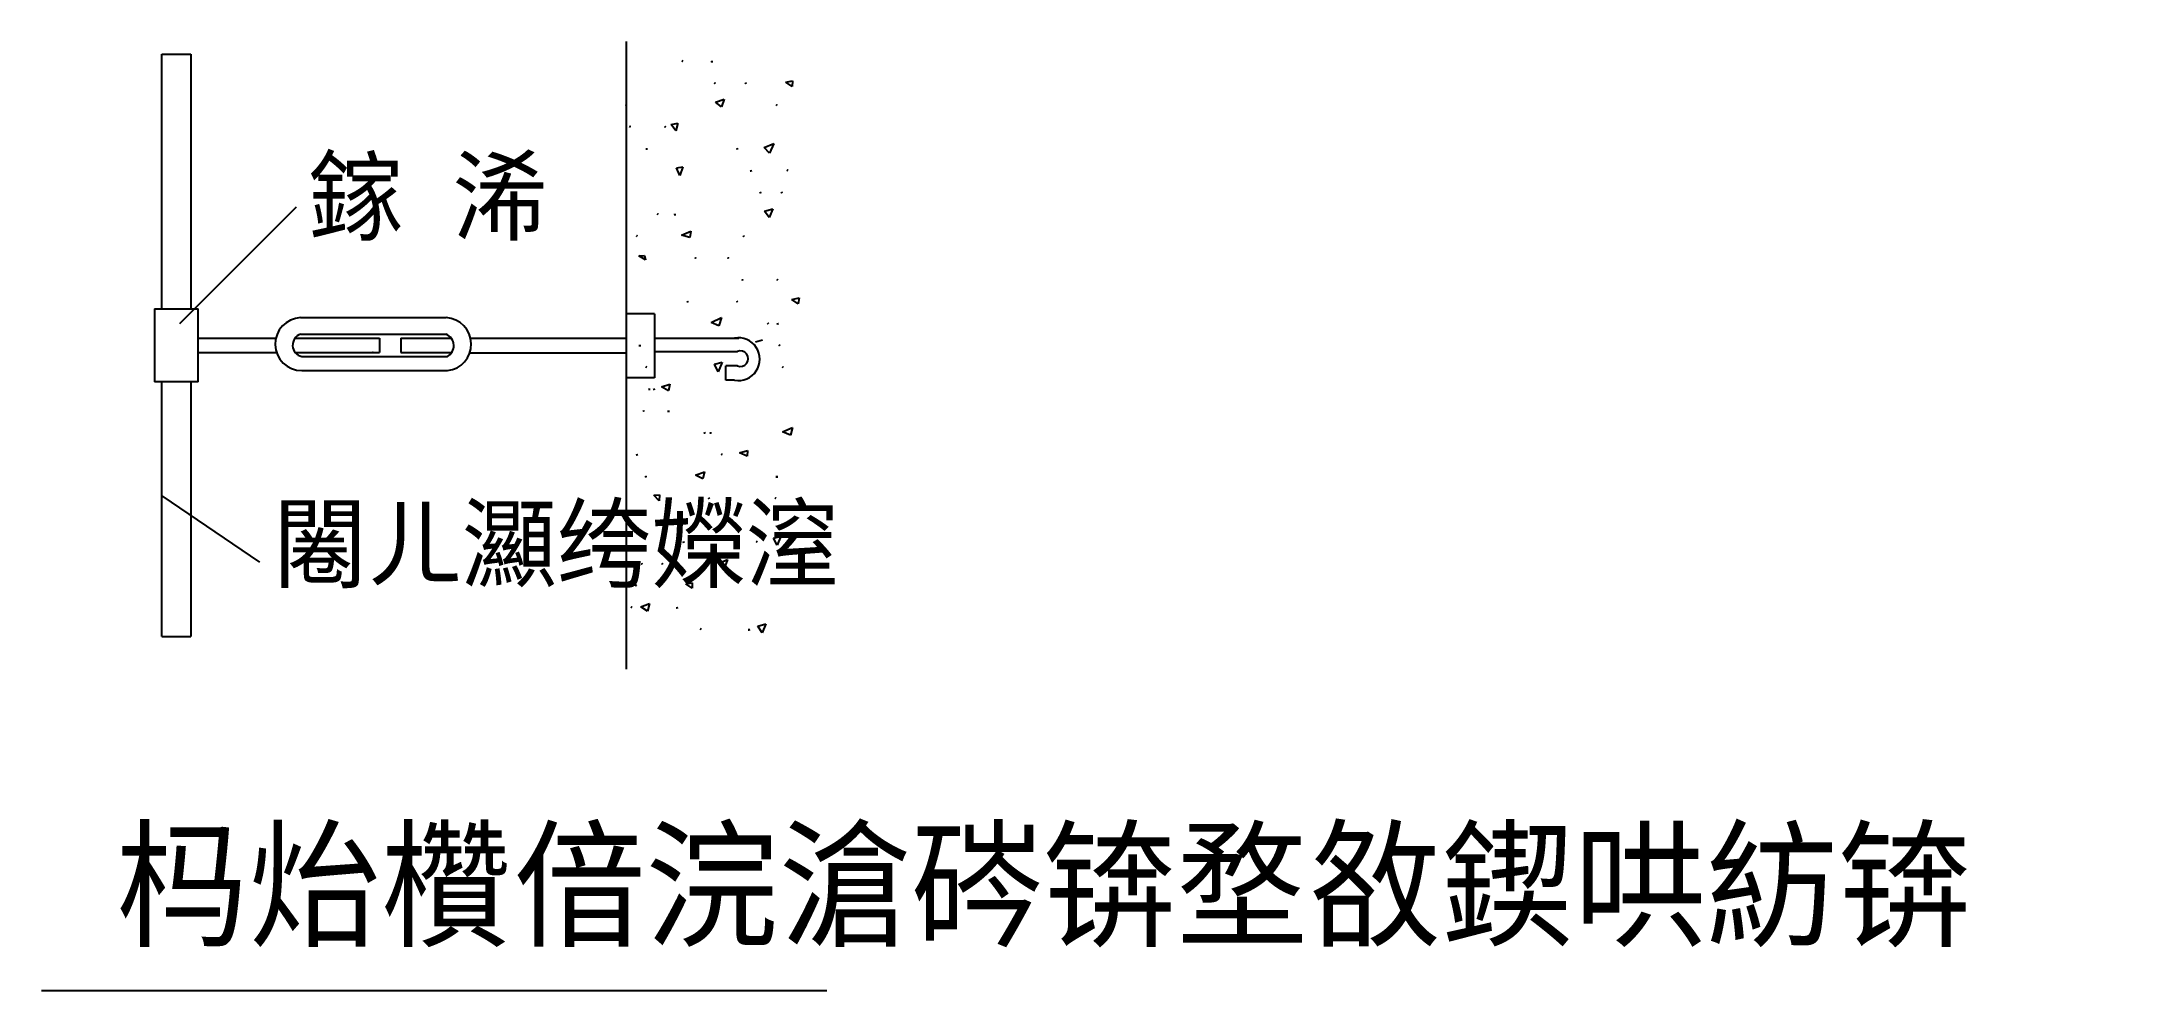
# Model space of a CAD drawing. Header units: metres. Extents: x 142 to 285, y 5 to 70.
import ezdxf

# ---------------------------------------------------------------- set-up
doc = ezdxf.new("R2010")
doc.units = ezdxf.units.M
for name, color, linetype in [('1', 54, 'Continuous'), ('涓鏂', 2, 'Continuous'), ('鍓栧垏绱㈠紩缁嗙嚎', 253, 'Continuous')]:
    doc.layers.add(name, color=color, linetype=linetype)

msp = doc.modelspace()

# ---------------------------------------------------------------- linework, layer by layer
msp.add_line((182.42, 70.04), (182.42, 26.96))
at = {"layer": '1'}
for points in [[(150.54, 69.19), (152.54, 69.19)], [(150.54, 51.69), (150.54, 69.19)], [(152.54, 69.19), (152.54, 51.69)], [(150.04, 51.69), (153.04, 51.69)], [(150.04, 51.69), (150.04, 46.69)], [(153.04, 46.69), (153.04, 51.69)], [(160.07, 51.09), (170.07, 51.09)], [(184.36, 51.35), (182.42, 51.35)], [(184.36, 51.35), (184.36, 46.95)], [(153.04, 49.69), (158.37, 49.69)], [(153.04, 48.69), (158.42, 48.69)], [(159.69, 49.69), (165.49, 49.69)], [(159.7, 48.69), (165.49, 48.69)], [(160.07, 49.95), (170.07, 49.95)], [(165.04, 48.69), (165.01, 48.69)], [(165.49, 49.69), (165.49, 48.69)], [(166.95, 49.69), (166.95, 48.69)], [(166.95, 49.69), (170.41, 49.69)], [(166.95, 48.69), (170.44, 48.69)], [(171.69, 49.69), (182.42, 49.69)], [(171.69, 48.67), (182.42, 48.67)], [(184.36, 49.69), (190.16, 49.69)], [(184.36, 48.77), (190.06, 48.77)], [(160.15, 48.42), (170.15, 48.42)], [(160.15, 47.45), (170.15, 47.45)], [(190.06, 47.77), (189.26, 47.77)], [(189.27, 46.79), (189.26, 47.77)], [(153.04, 46.69), (150.04, 46.69)], [(150.54, 29.19), (150.54, 46.69)], [(152.54, 46.69), (152.54, 46.66)], [(152.54, 46.69), (152.54, 29.19)], [(184.36, 46.95), (182.42, 46.95)], [(189.87, 46.79), (189.27, 46.79)], [(150.54, 29.19), (152.54, 29.19)]]:
    msp.add_lwpolyline(points, dxfattribs=at)
for points in [[(160.07, 51.09, 0.98), (160.15, 47.45, 0.98)], [(170.15, 47.45, 0.92), (170.07, 51.09, 0.92)], [(160.07, 49.95, 0.77), (160.15, 48.42, 0.77)], [(170.15, 48.42, 0.62), (170.07, 49.95, 0.62)], [(189.87, 46.79, 1.19), (189.87, 49.69, 1.19)], [(190.06, 47.77, 1.47), (190.06, 48.77, 1.47)]]:
    msp.add_lwpolyline(points, format="xyb", dxfattribs=at)
at = {"layer": '涓鏂'}
msp.add_line((142.29, 4.9), (196.21, 4.9), dxfattribs=at)
at = {"layer": '鍓栧垏绱㈠紩缁嗙嚎'}
for p, q in [((193.38, 67.26), (193.84, 67.35)), ((193.82, 66.95), (193.38, 67.26)), ((193.84, 67.35), (193.82, 66.95)), ((188.55, 65.89), (189.14, 66.1)), ((188.97, 65.56), (188.55, 65.89)), ((189.14, 66.1), (188.97, 65.56)), ((185.51, 64.35), (185.98, 64.45)), ((185.83, 63.92), (185.51, 64.35)), ((185.98, 64.45), (185.83, 63.92)), ((191.9, 62.77), (192.56, 63.05)), ((192.56, 63.05), (192.27, 62.38)), ((192.27, 62.38), (191.9, 62.77)), ((185.87, 61.38), (186.31, 61.45)), ((186.1, 60.86), (185.87, 61.38)), ((186.31, 61.45), (186.1, 60.86)), ((151.78, 50.68), (159.79, 58.69)), ((191.92, 58.39), (192.48, 58.57)), ((192.24, 57.96), (191.92, 58.39)), ((192.48, 58.57), (192.24, 57.96)), ((186.21, 56.75), (186.87, 57.03)), ((186.8, 56.59), (186.21, 56.75)), ((186.87, 57.03), (186.8, 56.59)), ((183.29, 55.33), (183.69, 55.35)), ((183.76, 55.05), (183.29, 55.33)), ((183.69, 55.35), (183.76, 55.05)), ((193.8, 52.34), (194.29, 52.46)), ((194.23, 52.03), (193.8, 52.34)), ((194.29, 52.46), (194.23, 52.03)), ((188.26, 50.76), (188.96, 51.09)), ((188.78, 50.53), (188.26, 50.76)), ((188.96, 51.09), (188.78, 50.53)), ((191.29, 49.43), (191.79, 49.56)), ((188.49, 47.9), (189.01, 48.03)), ((188.73, 47.38), (188.49, 47.9)), ((189.01, 48.03), (188.73, 47.38)), ((184.85, 46.33), (185.41, 46.53)), ((185.33, 46.07), (184.85, 46.33)), ((185.41, 46.53), (185.33, 46.07)), ((193.15, 43.24), (193.83, 43.54)), ((193.7, 43.03), (193.15, 43.24)), ((193.83, 43.54), (193.7, 43.03)), ((190.21, 41.8), (190.75, 41.96)), ((190.73, 41.57), (190.21, 41.8)), ((190.75, 41.96), (190.73, 41.57)), ((187.19, 40.27), (187.8, 40.51)), ((187.68, 40.02), (187.19, 40.27)), ((187.8, 40.51), (187.68, 40.02)), ((150.54, 38.85), (157.24, 34.3)), ((184.32, 38.9), (184.72, 38.93)), ((184.68, 38.51), (184.32, 38.9)), ((184.72, 38.93), (184.68, 38.51)), ((192.54, 35.95), (193.05, 36.09)), ((192.8, 35.46), (192.54, 35.95)), ((193.05, 36.09), (192.8, 35.46)), ((188.78, 34.24), (189.39, 34.48)), ((189.39, 34.48), (189.15, 33.86)), ((186.51, 32.82), (186.95, 32.89)), ((186.95, 32.89), (186.95, 32.51)), ((189.15, 33.86), (188.78, 34.24)), ((183.43, 31.24), (184.03, 31.47)), ((184.03, 31.47), (183.88, 30.94)), ((186.95, 32.51), (186.51, 32.82)), ((183.88, 30.94), (183.43, 31.24)), ((191.46, 29.9), (192, 30.07)), ((192, 30.07), (191.75, 29.45)), ((191.75, 29.45), (191.46, 29.9))]:
    msp.add_line(p, q, dxfattribs=at)
for points in [[(186.27, 68.8), (186.37, 68.75), (186.2, 68.67), (186.3, 68.61)], [(188.37, 68.74), (188.39, 68.6), (188.22, 68.72), (188.24, 68.59)], [(188.53, 67.28), (188.6, 67.2), (188.42, 67.18), (188.49, 67.1)], [(190.67, 67.27), (190.72, 67.17), (190.54, 67.2), (190.59, 67.1)], [(192.78, 65.78), (192.84, 65.69), (192.66, 65.69), (192.72, 65.6)], [(182.45, 65.77), (182.51, 65.68), (182.33, 65.69), (182.38, 65.6)], [(182.67, 64.3), (182.77, 64.25), (182.6, 64.16), (182.71, 64.12)], [(185.11, 64.29), (185.19, 64.21), (185.01, 64.18), (185.09, 64.1)], [(183.9, 62.74), (183.91, 62.59), (183.75, 62.73), (183.76, 62.59)], [(190.1, 62.76), (190.14, 62.65), (189.96, 62.71), (190, 62.6)], [(191.05, 61.24), (191.08, 61.12), (190.91, 61.22), (190.93, 61.09)], [(193.48, 61.3), (193.58, 61.24), (193.41, 61.17), (193.5, 61.11)], [(191.69, 59.75), (191.73, 59.64), (191.55, 59.71), (191.59, 59.59)], [(193.15, 59.76), (193.19, 59.65), (193.01, 59.7), (193.05, 59.6)], [(184.59, 58.29), (184.67, 58.22), (184.5, 58.17), (184.58, 58.11)], [(185.83, 58.24), (185.85, 58.1), (185.69, 58.22), (185.7, 58.09)], [(183.16, 56.79), (183.24, 56.73), (183.07, 56.67), (183.15, 56.61)], [(190.53, 56.77), (190.58, 56.67), (190.4, 56.69), (190.45, 56.6)], [(187.22, 55.26), (187.27, 55.16), (187.09, 55.2), (187.14, 55.1)], [(189.46, 55.27), (189.52, 55.18), (189.33, 55.19), (189.39, 55.1)], [(190.45, 53.76), (190.5, 53.65), (190.31, 53.7), (190.36, 53.6)], [(192.83, 53.78), (192.89, 53.7), (192.71, 53.68), (192.78, 53.6)], [(186.69, 52.26), (186.73, 52.15), (186.55, 52.2), (186.59, 52.1)], [(190.07, 52.27), (190.13, 52.19), (189.95, 52.19), (190.01, 52.1)], [(192.18, 50.78), (192.25, 50.7), (192.07, 50.68), (192.13, 50.6)], [(192.89, 50.74), (192.91, 50.61), (192.74, 50.72), (192.76, 50.59)], [(183.43, 49.24), (183.44, 49.1), (183.28, 49.23), (183.29, 49.09)], [(192.97, 49.28), (193.04, 49.19), (192.85, 49.19), (192.91, 49.1)], [(183.81, 47.79), (183.89, 47.72), (183.71, 47.67), (183.79, 47.61)], [(193.19, 47.78), (193.26, 47.7), (193.08, 47.68), (193.15, 47.6)], [(184.08, 46.24), (184.09, 46.1), (183.93, 46.23), (183.95, 46.09)], [(184.4, 46.25), (184.43, 46.13), (184.25, 46.21), (184.28, 46.09)], [(183.67, 44.76), (183.71, 44.66), (183.53, 44.7), (183.58, 44.6)], [(185.4, 44.73), (185.4, 44.58), (185.25, 44.73), (185.25, 44.58)], [(187.87, 43.25), (187.89, 43.13), (187.72, 43.21), (187.75, 43.09)], [(188.28, 43.24), (188.3, 43.12), (188.13, 43.22), (188.15, 43.09)], [(183.22, 41.75), (183.25, 41.63), (183.07, 41.71), (183.1, 41.59)], [(188.98, 41.79), (189.07, 41.74), (188.9, 41.67), (188.99, 41.61)], [(183.83, 40.25), (183.86, 40.13), (183.68, 40.21), (183.71, 40.09)], [(192.84, 40.23), (192.84, 40.08), (192.69, 40.23), (192.69, 40.08)], [(188.14, 38.77), (188.19, 38.67), (188.01, 38.69), (188.06, 38.6)], [(192.68, 38.79), (192.76, 38.73), (192.59, 38.67), (192.67, 38.61)], [(189.38, 37.24), (189.4, 37.11), (189.23, 37.22), (189.25, 37.09)], [(189.66, 37.3), (189.75, 37.24), (189.59, 37.17), (189.68, 37.11)], [(186.42, 35.75), (186.45, 35.63), (186.27, 35.71), (186.3, 35.59)], [(191.38, 35.8), (191.47, 35.74), (191.3, 35.67), (191.4, 35.61)], [(183.53, 34.27), (183.59, 34.18), (183.41, 34.19), (183.46, 34.1)], [(184.94, 34.27), (184.99, 34.18), (184.81, 34.19), (184.87, 34.1)], [(182.87, 32.78), (182.94, 32.7), (182.75, 32.68), (182.82, 32.6)], [(183.11, 32.79), (183.19, 32.72), (183.01, 32.67), (183.1, 32.61)], [(182.77, 31.3), (182.87, 31.24), (182.7, 31.17), (182.79, 31.11)], [(185.98, 31.24), (186, 31.11), (185.83, 31.22), (185.85, 31.09)], [(187.52, 29.8), (187.62, 29.75), (187.46, 29.66), (187.56, 29.62)], [(190.93, 29.73), (190.94, 29.59), (190.78, 29.73), (190.79, 29.58)]]:
    msp.add_solid(points, dxfattribs=at)

# ---------------------------------------------------------------- texts
at = {"layer": '涓鏂'}
for s, height, p in [('鎵 浠', 5, (160.59, 56.91)), ('闂ㄦ灦绔嬫潌', 5, (158.15, 33.06)), ('杩炲欑偣浣滄硶锛堥敋鍥哄紡锛', 7, (147.37, 8.64))]:
    msp.add_text(s, height=height, dxfattribs=at).set_placement(p)

doc.saveas('drawing.dxf')
